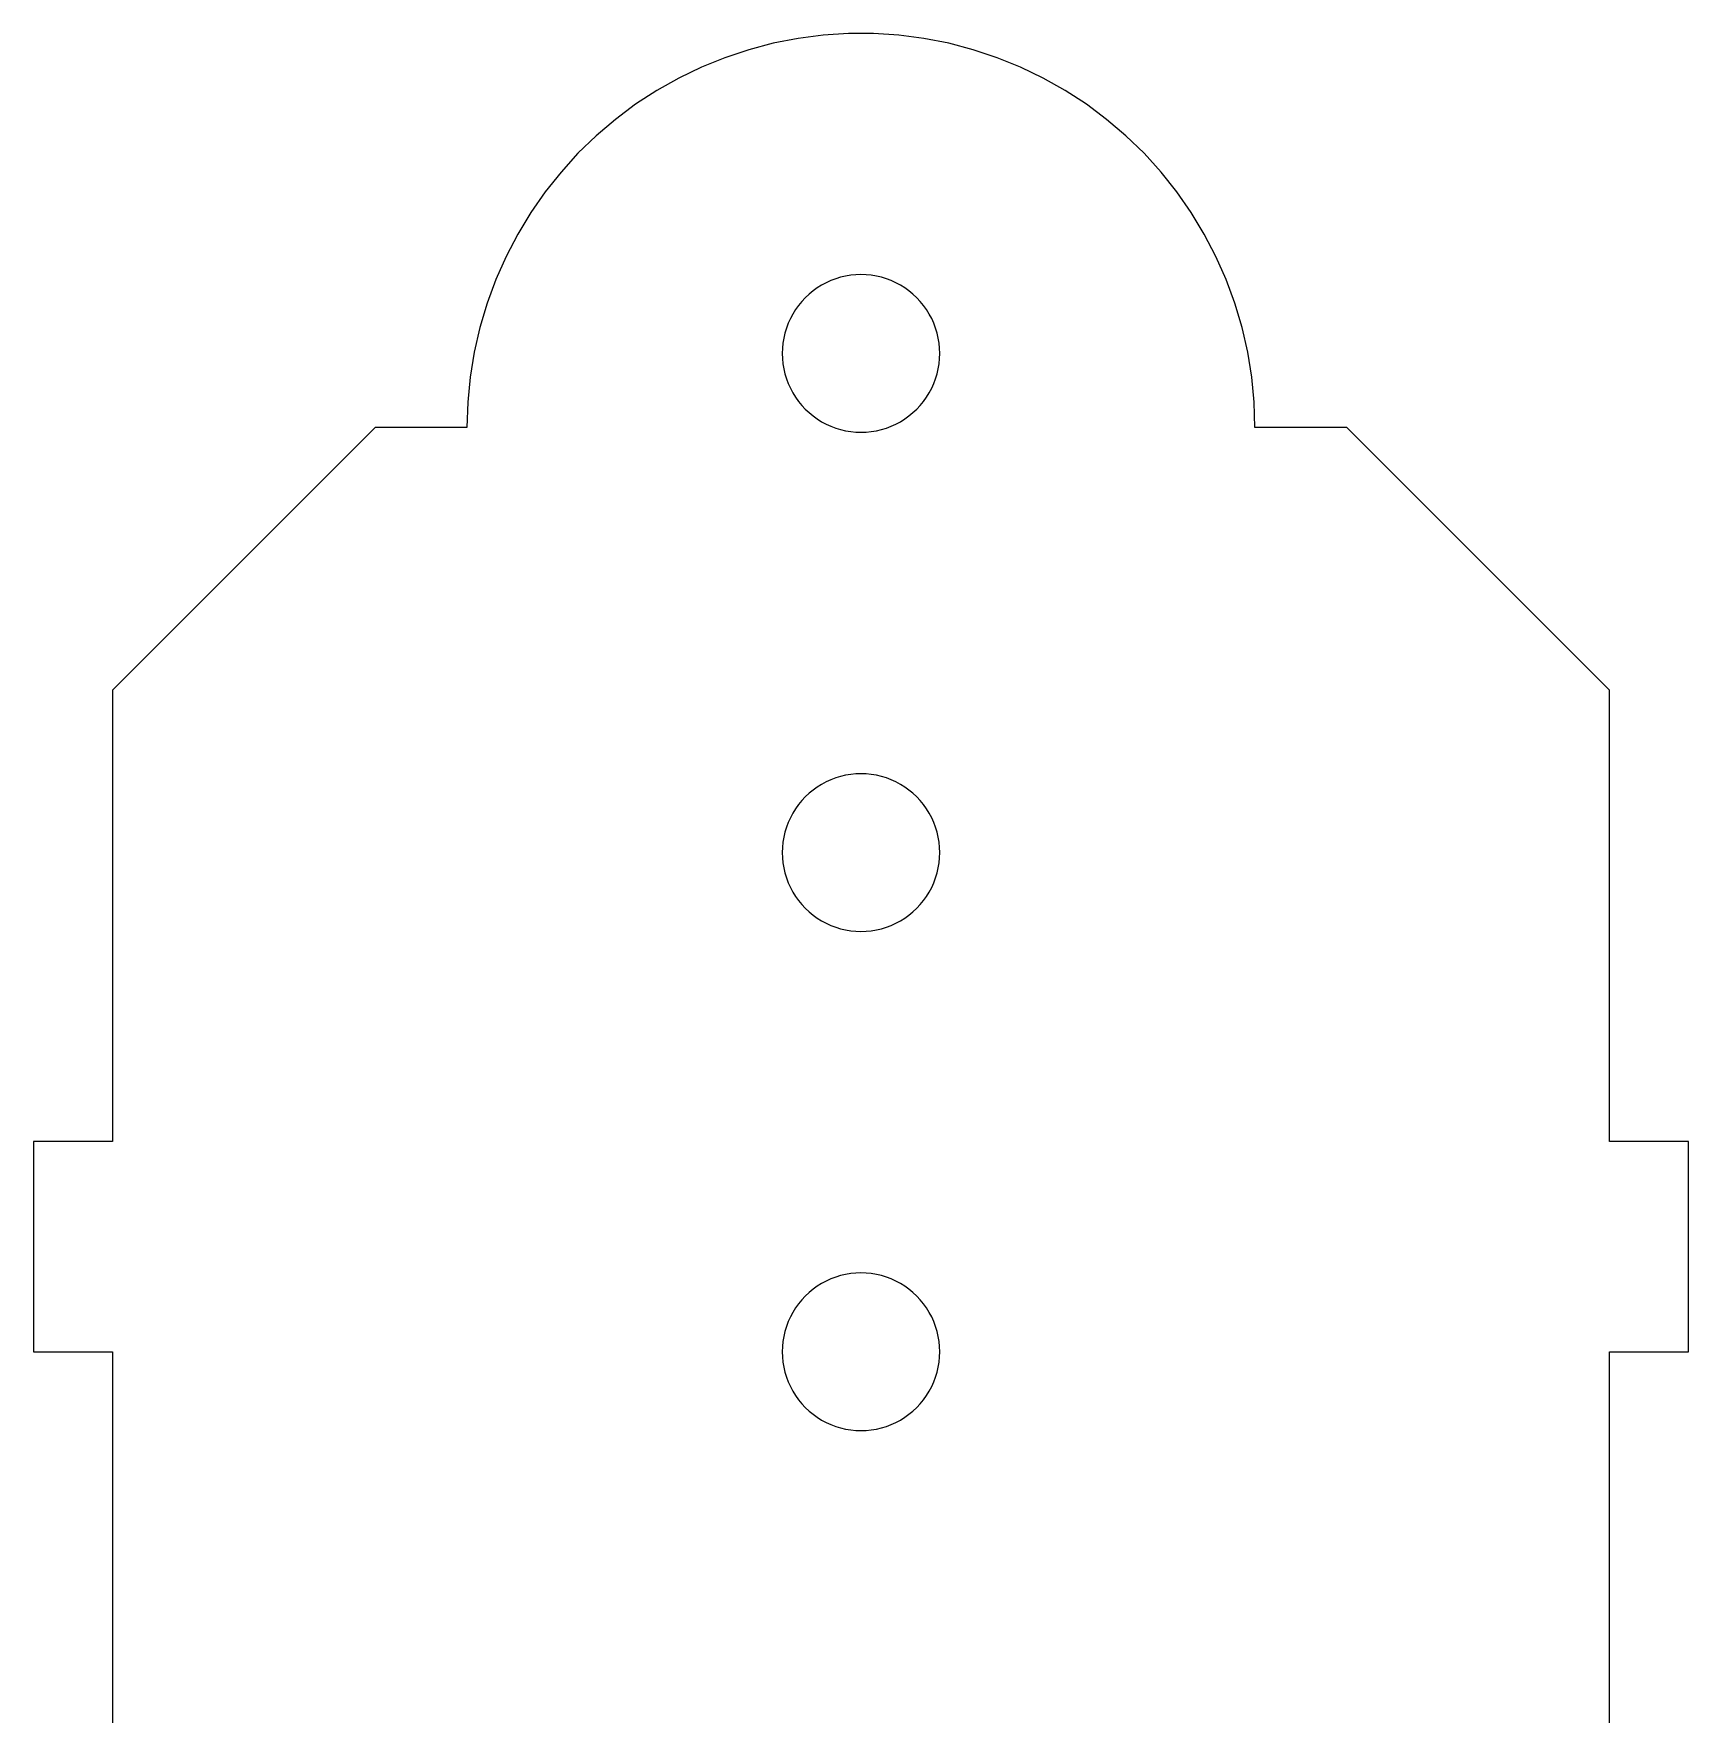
# Model space of a CAD drawing. Extents: x -403 to 403, y -278 to 278.
# Drawn here: x -129.4 to -66.4, y 148.6 to 212.6 of the extents above; entities that cross this region are included whole.
import ezdxf

# ---------------------------------------------------------------- set-up
doc = ezdxf.new("R2010")
doc.units = 0
doc.layers.get('0').update_dxf_attribs({"linetype": 'CONTINUOUS'})

msp = doc.modelspace()

# ---------------------------------------------------------------- linework, layer by layer
for p, q in [((-99.331, 212.505), (-100.285, 212.382)), ((-98.372, 212.567), (-99.331, 212.505)), ((-97.41, 212.567), (-98.372, 212.567)), ((-96.45, 212.505), (-97.41, 212.567)), ((-95.497, 212.382), (-96.45, 212.505)), ((-102.159, 211.954), (-103.071, 211.651)), ((-101.229, 212.198), (-102.159, 211.954)), ((-100.285, 212.382), (-101.229, 212.198)), ((-94.553, 212.198), (-95.497, 212.382)), ((-93.623, 211.954), (-94.553, 212.198)), ((-92.71, 211.651), (-93.623, 211.954)), ((-103.963, 211.291), (-104.829, 210.873)), ((-103.071, 211.651), (-103.963, 211.291)), ((-91.819, 211.291), (-92.71, 211.651)), ((-90.953, 210.873), (-91.819, 211.291)), ((-104.829, 210.873), (-105.667, 210.401)), ((-90.115, 210.401), (-90.953, 210.873)), ((-106.473, 209.877), (-107.243, 209.302)), ((-105.667, 210.401), (-106.473, 209.877)), ((-89.309, 209.877), (-90.115, 210.401)), ((-88.538, 209.302), (-89.309, 209.877)), ((-107.243, 209.302), (-107.975, 208.679)), ((-87.806, 208.679), (-88.538, 209.302)), ((-107.975, 208.679), (-108.666, 208.01)), ((-87.116, 208.01), (-87.806, 208.679)), ((-108.666, 208.01), (-109.312, 207.298)), ((-86.469, 207.298), (-87.116, 208.01)), ((-109.312, 207.298), (-109.912, 206.546)), ((-85.87, 206.546), (-86.469, 207.298)), ((-109.912, 206.546), (-110.462, 205.757)), ((-85.319, 205.757), (-85.87, 206.546)), ((-110.462, 205.757), (-110.961, 204.935)), ((-84.821, 204.935), (-85.319, 205.757)), ((-110.961, 204.935), (-111.405, 204.083)), ((-84.376, 204.083), (-84.821, 204.935)), ((-111.405, 204.083), (-111.795, 203.203)), ((-83.987, 203.203), (-84.376, 204.083)), ((-111.795, 203.203), (-112.127, 202.301)), ((-99.557, 202.889), (-99.717, 202.774)), ((-99.391, 202.992), (-99.557, 202.889)), ((-99.218, 203.085), (-99.391, 202.992)), ((-99.039, 203.166), (-99.218, 203.085)), ((-98.855, 203.235), (-99.039, 203.166)), ((-98.667, 203.292), (-98.855, 203.235)), ((-98.476, 203.337), (-98.667, 203.292)), ((-98.282, 203.369), (-98.476, 203.337)), ((-98.087, 203.388), (-98.282, 203.369)), ((-97.891, 203.394), (-98.087, 203.388)), ((-97.695, 203.388), (-97.891, 203.394)), ((-97.499, 203.369), (-97.695, 203.388)), ((-97.306, 203.337), (-97.499, 203.369)), ((-97.114, 203.292), (-97.306, 203.337)), ((-96.926, 203.235), (-97.114, 203.292)), ((-96.743, 203.166), (-96.926, 203.235)), ((-96.564, 203.085), (-96.743, 203.166)), ((-96.391, 202.992), (-96.564, 203.085)), ((-96.224, 202.889), (-96.391, 202.992)), ((-96.064, 202.774), (-96.224, 202.889)), ((-83.655, 202.301), (-83.987, 203.203)), ((-112.127, 202.301), (-112.4, 201.379)), ((-100.271, 202.221), (-100.385, 202.061)), ((-100.146, 202.372), (-100.271, 202.221)), ((-100.012, 202.516), (-100.146, 202.372)), ((-99.869, 202.65), (-100.012, 202.516)), ((-99.717, 202.774), (-99.869, 202.65)), ((-95.913, 202.65), (-96.064, 202.774)), ((-95.769, 202.516), (-95.913, 202.65)), ((-95.635, 202.372), (-95.769, 202.516)), ((-95.511, 202.221), (-95.635, 202.372)), ((-95.396, 202.061), (-95.511, 202.221)), ((-83.381, 201.379), (-83.655, 202.301)), ((-100.662, 201.542), (-100.732, 201.359)), ((-100.581, 201.721), (-100.662, 201.542)), ((-100.489, 201.894), (-100.581, 201.721)), ((-100.385, 202.061), (-100.489, 201.894)), ((-95.293, 201.894), (-95.396, 202.061)), ((-95.2, 201.721), (-95.293, 201.894)), ((-95.119, 201.542), (-95.2, 201.721)), ((-95.05, 201.359), (-95.119, 201.542)), ((-112.4, 201.379), (-112.614, 200.442)), ((-100.833, 200.98), (-100.865, 200.786)), ((-100.789, 201.171), (-100.833, 200.98)), ((-100.732, 201.359), (-100.789, 201.171)), ((-94.993, 201.171), (-95.05, 201.359)), ((-94.948, 200.98), (-94.993, 201.171)), ((-94.916, 200.786), (-94.948, 200.98)), ((-83.167, 200.442), (-83.381, 201.379)), ((-112.614, 200.442), (-112.768, 199.492)), ((-100.884, 200.591), (-100.891, 200.394)), ((-100.891, 200.394), (-100.884, 200.198)), ((-100.865, 200.786), (-100.884, 200.591)), ((-94.897, 200.591), (-94.916, 200.786)), ((-94.891, 200.394), (-94.897, 200.591)), ((-94.897, 200.198), (-94.891, 200.394)), ((-83.014, 199.492), (-83.167, 200.442)), ((-100.884, 200.198), (-100.865, 200.003)), ((-100.865, 200.003), (-100.833, 199.809)), ((-100.833, 199.809), (-100.789, 199.618)), ((-100.789, 199.618), (-100.732, 199.43)), ((-95.05, 199.43), (-94.993, 199.618)), ((-94.993, 199.618), (-94.948, 199.809)), ((-94.948, 199.809), (-94.916, 200.003)), ((-94.916, 200.003), (-94.897, 200.198)), ((-112.768, 199.492), (-112.86, 198.535)), ((-100.732, 199.43), (-100.662, 199.246)), ((-100.662, 199.246), (-100.581, 199.067)), ((-100.581, 199.067), (-100.489, 198.894)), ((-95.293, 198.894), (-95.2, 199.067)), ((-95.2, 199.067), (-95.119, 199.246)), ((-95.119, 199.246), (-95.05, 199.43)), ((-82.922, 198.535), (-83.014, 199.492)), ((-112.86, 198.535), (-112.891, 197.574)), ((-100.489, 198.894), (-100.385, 198.728)), ((-100.385, 198.728), (-100.271, 198.568)), ((-100.271, 198.568), (-100.146, 198.416)), ((-100.146, 198.416), (-100.012, 198.273)), ((-95.769, 198.273), (-95.635, 198.416)), ((-95.635, 198.416), (-95.511, 198.568)), ((-95.511, 198.568), (-95.396, 198.728)), ((-95.396, 198.728), (-95.293, 198.894)), ((-82.891, 197.574), (-82.922, 198.535)), ((-100.012, 198.273), (-99.869, 198.139)), ((-99.869, 198.139), (-99.717, 198.014)), ((-99.717, 198.014), (-99.557, 197.9)), ((-99.557, 197.9), (-99.391, 197.796)), ((-99.391, 197.796), (-99.218, 197.704)), ((-99.218, 197.704), (-99.039, 197.623)), ((-96.743, 197.623), (-96.564, 197.704)), ((-96.564, 197.704), (-96.391, 197.796)), ((-96.391, 197.796), (-96.224, 197.9)), ((-96.224, 197.9), (-96.064, 198.014)), ((-96.064, 198.014), (-95.913, 198.139)), ((-95.913, 198.139), (-95.769, 198.273)), ((-116.391, 197.574), (-126.391, 187.574)), ((-112.891, 197.574), (-116.391, 197.574)), ((-99.039, 197.623), (-98.855, 197.554)), ((-98.855, 197.554), (-98.667, 197.497)), ((-98.667, 197.497), (-98.476, 197.452)), ((-98.476, 197.452), (-98.282, 197.42)), ((-98.282, 197.42), (-98.087, 197.401)), ((-98.087, 197.401), (-97.891, 197.394)), ((-97.891, 197.394), (-97.695, 197.401)), ((-97.695, 197.401), (-97.499, 197.42)), ((-97.499, 197.42), (-97.306, 197.452)), ((-97.306, 197.452), (-97.114, 197.497)), ((-97.114, 197.497), (-96.926, 197.554)), ((-96.926, 197.554), (-96.743, 197.623)), ((-79.391, 197.574), (-82.891, 197.574)), ((-69.391, 187.574), (-79.391, 197.574)), ((-126.391, 187.574), (-126.391, 170.394)), ((-69.391, 170.394), (-69.391, 187.574)), ((-98.667, 184.292), (-98.855, 184.235)), ((-98.476, 184.337), (-98.667, 184.292)), ((-98.282, 184.369), (-98.476, 184.337)), ((-98.087, 184.388), (-98.282, 184.369)), ((-97.891, 184.394), (-98.087, 184.388)), ((-97.695, 184.388), (-97.891, 184.394)), ((-97.499, 184.369), (-97.695, 184.388)), ((-97.306, 184.337), (-97.499, 184.369)), ((-97.114, 184.292), (-97.306, 184.337)), ((-96.926, 184.235), (-97.114, 184.292)), ((-99.869, 183.65), (-100.012, 183.516)), ((-99.717, 183.774), (-99.869, 183.65)), ((-99.557, 183.889), (-99.717, 183.774)), ((-99.391, 183.992), (-99.557, 183.889)), ((-99.218, 184.085), (-99.391, 183.992)), ((-99.039, 184.166), (-99.218, 184.085)), ((-98.855, 184.235), (-99.039, 184.166)), ((-96.743, 184.166), (-96.926, 184.235)), ((-96.564, 184.085), (-96.743, 184.166)), ((-96.391, 183.992), (-96.564, 184.085)), ((-96.224, 183.889), (-96.391, 183.992)), ((-96.064, 183.774), (-96.224, 183.889)), ((-95.913, 183.65), (-96.064, 183.774)), ((-95.769, 183.516), (-95.913, 183.65)), ((-100.385, 183.061), (-100.489, 182.894)), ((-100.271, 183.221), (-100.385, 183.061)), ((-100.146, 183.372), (-100.271, 183.221)), ((-100.012, 183.516), (-100.146, 183.372)), ((-95.635, 183.372), (-95.769, 183.516)), ((-95.511, 183.221), (-95.635, 183.372)), ((-95.396, 183.061), (-95.511, 183.221)), ((-95.293, 182.894), (-95.396, 183.061)), ((-100.732, 182.359), (-100.789, 182.171)), ((-100.662, 182.542), (-100.732, 182.359)), ((-100.581, 182.721), (-100.662, 182.542)), ((-100.489, 182.894), (-100.581, 182.721)), ((-95.2, 182.721), (-95.293, 182.894)), ((-95.119, 182.542), (-95.2, 182.721)), ((-95.05, 182.359), (-95.119, 182.542)), ((-94.993, 182.171), (-95.05, 182.359)), ((-100.865, 181.786), (-100.884, 181.591)), ((-100.833, 181.98), (-100.865, 181.786)), ((-100.789, 182.171), (-100.833, 181.98)), ((-94.948, 181.98), (-94.993, 182.171)), ((-94.916, 181.786), (-94.948, 181.98)), ((-94.897, 181.591), (-94.916, 181.786)), ((-100.884, 181.591), (-100.891, 181.394)), ((-100.891, 181.394), (-100.884, 181.198)), ((-100.884, 181.198), (-100.865, 181.003)), ((-94.916, 181.003), (-94.897, 181.198)), ((-94.891, 181.394), (-94.897, 181.591)), ((-94.897, 181.198), (-94.891, 181.394)), ((-100.865, 181.003), (-100.833, 180.809)), ((-100.833, 180.809), (-100.789, 180.618)), ((-100.789, 180.618), (-100.732, 180.43)), ((-100.732, 180.43), (-100.662, 180.246)), ((-95.119, 180.246), (-95.05, 180.43)), ((-95.05, 180.43), (-94.993, 180.618)), ((-94.993, 180.618), (-94.948, 180.809)), ((-94.948, 180.809), (-94.916, 181.003)), ((-100.662, 180.246), (-100.581, 180.067)), ((-100.581, 180.067), (-100.489, 179.894)), ((-100.489, 179.894), (-100.385, 179.728)), ((-95.396, 179.728), (-95.293, 179.894)), ((-95.293, 179.894), (-95.2, 180.067)), ((-95.2, 180.067), (-95.119, 180.246)), ((-100.385, 179.728), (-100.271, 179.568)), ((-100.271, 179.568), (-100.146, 179.416)), ((-100.146, 179.416), (-100.012, 179.273)), ((-100.012, 179.273), (-99.869, 179.139)), ((-99.869, 179.139), (-99.717, 179.014)), ((-96.064, 179.014), (-95.913, 179.139)), ((-95.913, 179.139), (-95.769, 179.273)), ((-95.769, 179.273), (-95.635, 179.416)), ((-95.635, 179.416), (-95.511, 179.568)), ((-95.511, 179.568), (-95.396, 179.728)), ((-99.717, 179.014), (-99.557, 178.9)), ((-99.557, 178.9), (-99.391, 178.796)), ((-99.391, 178.796), (-99.218, 178.704)), ((-99.218, 178.704), (-99.039, 178.623)), ((-99.039, 178.623), (-98.855, 178.554)), ((-98.855, 178.554), (-98.667, 178.497)), ((-98.667, 178.497), (-98.476, 178.452)), ((-97.306, 178.452), (-97.114, 178.497)), ((-97.114, 178.497), (-96.926, 178.554)), ((-96.926, 178.554), (-96.743, 178.623)), ((-96.743, 178.623), (-96.564, 178.704)), ((-96.564, 178.704), (-96.391, 178.796)), ((-96.391, 178.796), (-96.224, 178.9)), ((-96.224, 178.9), (-96.064, 179.014)), ((-98.476, 178.452), (-98.282, 178.42)), ((-98.282, 178.42), (-98.087, 178.401)), ((-98.087, 178.401), (-97.891, 178.394)), ((-97.891, 178.394), (-97.695, 178.401)), ((-97.695, 178.401), (-97.499, 178.42)), ((-97.499, 178.42), (-97.306, 178.452)), ((-129.391, 170.394), (-129.391, 162.394)), ((-126.391, 170.394), (-129.391, 170.394)), ((-66.391, 170.394), (-69.391, 170.394)), ((-66.391, 162.394), (-66.391, 170.394)), ((-99.218, 165.085), (-99.391, 164.992)), ((-99.039, 165.166), (-99.218, 165.085)), ((-98.855, 165.235), (-99.039, 165.166)), ((-98.667, 165.292), (-98.855, 165.235)), ((-98.476, 165.337), (-98.667, 165.292)), ((-98.282, 165.369), (-98.476, 165.337)), ((-98.087, 165.388), (-98.282, 165.369)), ((-97.891, 165.394), (-98.087, 165.388)), ((-97.695, 165.388), (-97.891, 165.394)), ((-97.499, 165.369), (-97.695, 165.388)), ((-97.306, 165.337), (-97.499, 165.369)), ((-97.114, 165.292), (-97.306, 165.337)), ((-96.926, 165.235), (-97.114, 165.292)), ((-96.743, 165.166), (-96.926, 165.235)), ((-96.564, 165.085), (-96.743, 165.166)), ((-96.391, 164.992), (-96.564, 165.085)), ((-100.012, 164.516), (-100.146, 164.372)), ((-99.869, 164.65), (-100.012, 164.516)), ((-99.717, 164.774), (-99.869, 164.65)), ((-99.557, 164.889), (-99.717, 164.774)), ((-99.391, 164.992), (-99.557, 164.889)), ((-96.224, 164.889), (-96.391, 164.992)), ((-96.064, 164.774), (-96.224, 164.889)), ((-95.913, 164.65), (-96.064, 164.774)), ((-95.769, 164.516), (-95.913, 164.65)), ((-95.635, 164.372), (-95.769, 164.516)), ((-100.489, 163.894), (-100.581, 163.721)), ((-100.385, 164.061), (-100.489, 163.894)), ((-100.271, 164.221), (-100.385, 164.061)), ((-100.146, 164.372), (-100.271, 164.221)), ((-95.511, 164.221), (-95.635, 164.372)), ((-95.396, 164.061), (-95.511, 164.221)), ((-95.293, 163.894), (-95.396, 164.061)), ((-95.2, 163.721), (-95.293, 163.894)), ((-100.789, 163.171), (-100.833, 162.98)), ((-100.732, 163.359), (-100.789, 163.171)), ((-100.662, 163.542), (-100.732, 163.359)), ((-100.581, 163.721), (-100.662, 163.542)), ((-95.119, 163.542), (-95.2, 163.721)), ((-95.05, 163.359), (-95.119, 163.542)), ((-94.993, 163.171), (-95.05, 163.359)), ((-94.948, 162.98), (-94.993, 163.171)), ((-100.884, 162.591), (-100.891, 162.394)), ((-100.865, 162.786), (-100.884, 162.591)), ((-100.833, 162.98), (-100.865, 162.786)), ((-94.916, 162.786), (-94.948, 162.98)), ((-94.897, 162.591), (-94.916, 162.786)), ((-94.891, 162.394), (-94.897, 162.591)), ((-129.391, 162.394), (-126.391, 162.394)), ((-126.391, 162.394), (-126.391, 127.574)), ((-100.891, 162.394), (-100.884, 162.198)), ((-100.884, 162.198), (-100.865, 162.003)), ((-100.865, 162.003), (-100.833, 161.809)), ((-94.948, 161.809), (-94.916, 162.003)), ((-94.916, 162.003), (-94.897, 162.198)), ((-94.897, 162.198), (-94.891, 162.394)), ((-69.391, 162.394), (-66.391, 162.394)), ((-69.391, 127.574), (-69.391, 162.394)), ((-100.833, 161.809), (-100.789, 161.618)), ((-100.789, 161.618), (-100.732, 161.43)), ((-100.732, 161.43), (-100.662, 161.246)), ((-100.662, 161.246), (-100.581, 161.067)), ((-95.2, 161.067), (-95.119, 161.246)), ((-95.119, 161.246), (-95.05, 161.43)), ((-95.05, 161.43), (-94.993, 161.618)), ((-94.993, 161.618), (-94.948, 161.809)), ((-100.581, 161.067), (-100.489, 160.894)), ((-100.489, 160.894), (-100.385, 160.728)), ((-100.385, 160.728), (-100.271, 160.568)), ((-95.511, 160.568), (-95.396, 160.728)), ((-95.396, 160.728), (-95.293, 160.894)), ((-95.293, 160.894), (-95.2, 161.067)), ((-100.271, 160.568), (-100.146, 160.416)), ((-100.146, 160.416), (-100.012, 160.273)), ((-100.012, 160.273), (-99.869, 160.139)), ((-99.869, 160.139), (-99.717, 160.014)), ((-99.717, 160.014), (-99.557, 159.9)), ((-96.224, 159.9), (-96.064, 160.014)), ((-96.064, 160.014), (-95.913, 160.139)), ((-95.913, 160.139), (-95.769, 160.273)), ((-95.769, 160.273), (-95.635, 160.416)), ((-95.635, 160.416), (-95.511, 160.568)), ((-99.557, 159.9), (-99.391, 159.796)), ((-99.391, 159.796), (-99.218, 159.704)), ((-99.218, 159.704), (-99.039, 159.623)), ((-99.039, 159.623), (-98.855, 159.554)), ((-98.855, 159.554), (-98.667, 159.497)), ((-98.667, 159.497), (-98.476, 159.452)), ((-98.476, 159.452), (-98.282, 159.42)), ((-98.282, 159.42), (-98.087, 159.401)), ((-98.087, 159.401), (-97.891, 159.394)), ((-97.891, 159.394), (-97.695, 159.401)), ((-97.695, 159.401), (-97.499, 159.42)), ((-97.499, 159.42), (-97.306, 159.452)), ((-97.306, 159.452), (-97.114, 159.497)), ((-97.114, 159.497), (-96.926, 159.554)), ((-96.926, 159.554), (-96.743, 159.623)), ((-96.743, 159.623), (-96.564, 159.704)), ((-96.564, 159.704), (-96.391, 159.796)), ((-96.391, 159.796), (-96.224, 159.9))]:
    msp.add_line(p, q)

doc.saveas('drawing.dxf')
